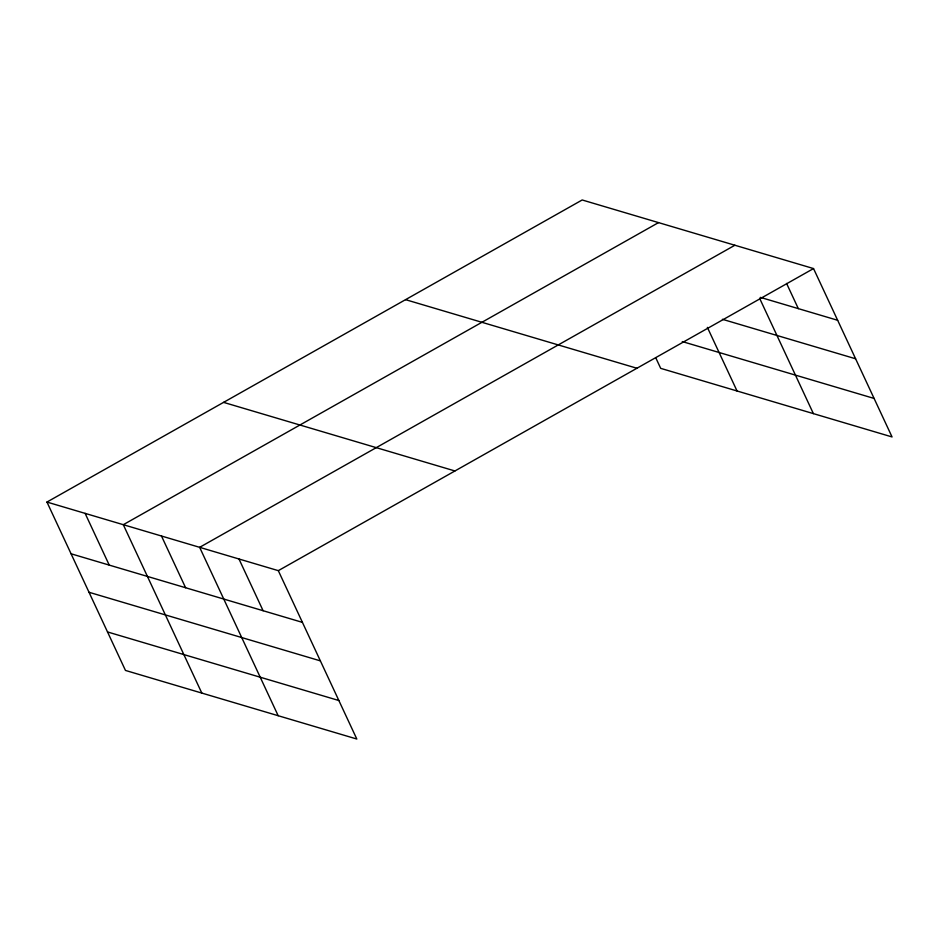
<?xml version="1.0" encoding="UTF-8"?>
<svg xmlns="http://www.w3.org/2000/svg" width="939" height="939" viewBox="0 0 939 939"><rect width="100%" height="100%" fill="white"/><g stroke="black" fill="none" stroke-linecap="round" stroke-linejoin="round"><path stroke-width="1.41" d="M46.95 502.06L278.308 570.654L356.82 739.028L125.462 670.434L46.95 502.06L582.18 199.972L813.538 268.566L892.05 436.94L660.692 368.346L655.739 357.724M658.521 222.613L123.302 524.701L201.815 693.076M734.873 245.243L199.643 547.331L278.167 715.706M278.308 570.654L813.538 268.566M760.39 297.381L837.658 320.281M722.408 319.295L855.605 358.78M682.277 341.573L874.103 398.441M405.554 299.658L636.912 368.252M223.576 402.373L454.934 470.967M71.071 553.787L302.428 622.369M89.017 592.274L320.375 660.868M107.516 631.947L338.873 700.529M786.577 283.425L798.326 308.626M759.616 298.297L813.385 413.618M707.372 327.371L737.045 390.988M238.976 558.987L263.096 610.714M161.473 536.016L185.593 587.732M85.12 513.375L109.241 565.102"/></g></svg>
